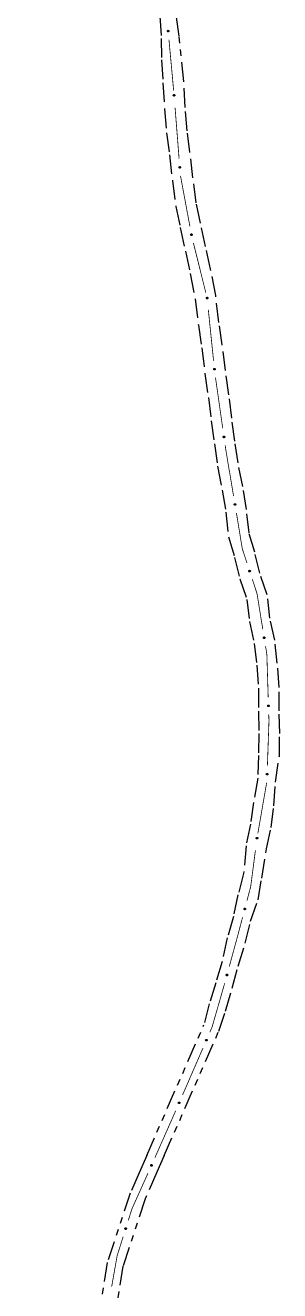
# Model space of a CAD drawing. Extents: x 208948 to 212966, y 4875285 to 4878160.
# Drawn here: x 209404.2 to 209463.7, y 4875572.2 to 4875868.2 of the extents above; entities that cross this region are included whole.
import ezdxf

# ---------------------------------------------------------------- set-up
doc = ezdxf.new("R2010")
doc.units = 0
doc.header["$LTSCALE"] = 1.5
doc.header["$MEASUREMENT"] = 0
doc.linetypes.add('TRACO_25', pattern=[8, 3, -1, 1, -1, 1, -1])
doc.layers.add('SV-EIXO-RUA-N-PAV', color=6, linetype='CONTINUOUS')
doc.layers.add('SV-RUA-NAO-PAV', color=7, linetype='CONTINUOUS')

msp = doc.modelspace()

# ---------------------------------------------------------------- linework, layer by layer
at = {"layer": 'SV-EIXO-RUA-N-PAV'}
for points in [[(209437.481242, 4875866.752274), (209437.443192, 4875866.783001), (209437.416772, 4875866.817191), (209437.402945, 4875866.852049), (209437.398758, 4875866.886038), (209437.398391, 4875866.921293), (209437.405863, 4875866.956919), (209437.422914, 4875866.994624), (209437.45347, 4875867.03301), (209437.490273, 4875867.057772), (209437.523722, 4875867.073157), (209437.558913, 4875867.079564), (209437.593167, 4875867.079346), (209437.629917, 4875867.070361), (209437.667958, 4875867.052708), (209437.705813, 4875867.021049), (209437.731484, 4875866.987352), (209437.743973, 4875866.953285), (209437.75019, 4875866.917866), (209437.750133, 4875866.881869), (209437.742597, 4875866.84694), (209437.724754, 4875866.808671), (209437.693011, 4875866.771722), (209437.659696, 4875866.745734), (209437.625813, 4875866.73277), (209437.590805, 4875866.727434), (209437.555449, 4875866.726636), (209437.519324, 4875866.732656), (209437.481242, 4875866.752274)], [(209438.866468, 4875851.722582), (209438.828417, 4875851.75331), (209438.801998, 4875851.787499), (209438.78817, 4875851.822357), (209438.783983, 4875851.856347), (209438.783616, 4875851.891602), (209438.791088, 4875851.927228), (209438.808139, 4875851.964932), (209438.838695, 4875852.003318), (209438.875498, 4875852.02808), (209438.908947, 4875852.043465), (209438.944138, 4875852.049872), (209438.978392, 4875852.049655), (209439.015142, 4875852.040669), (209439.053183, 4875852.023016), (209439.091038, 4875851.991357), (209439.116709, 4875851.957661), (209439.129198, 4875851.923593), (209439.135415, 4875851.888174), (209439.135359, 4875851.852177), (209439.127822, 4875851.817248), (209439.109979, 4875851.778979), (209439.078236, 4875851.74203), (209439.044921, 4875851.716042), (209439.011038, 4875851.703078), (209438.97603, 4875851.697743), (209438.940674, 4875851.696944), (209438.904549, 4875851.702964), (209438.866468, 4875851.722582)], [(209440.195058, 4875834.869695), (209440.157414, 4875834.900919), (209440.131445, 4875834.935452), (209440.118076, 4875834.970489), (209440.114336, 4875835.00453), (209440.114431, 4875835.039787), (209440.12237, 4875835.075312), (209440.139915, 4875835.112789), (209440.170972, 4875835.150771), (209440.208096, 4875835.175048), (209440.241744, 4875835.189992), (209440.277016, 4875835.195937), (209440.311265, 4875835.19527), (209440.347893, 4875835.185804), (209440.385699, 4875835.167653), (209440.423136, 4875835.135499), (209440.448362, 4875835.101469), (209440.460404, 4875835.067241), (209440.466155, 4875835.031743), (209440.465626, 4875834.99575), (209440.457632, 4875834.960923), (209440.439289, 4875834.922891), (209440.407064, 4875834.886362), (209440.37341, 4875834.860814), (209440.33936, 4875834.848295), (209440.304285, 4875834.843419), (209440.268921, 4875834.843085), (209440.232878, 4875834.849579), (209440.195058, 4875834.869695)], [(209442.940648, 4875819.104036), (209442.899935, 4875819.131137), (209442.870485, 4875819.162753), (209442.853512, 4875819.196193), (209442.846219, 4875819.229654), (209442.842613, 4875819.264726), (209442.846779, 4875819.300888), (209442.860293, 4875819.339999), (209442.887192, 4875819.381032), (209442.921563, 4875819.409071), (209442.953457, 4875819.427465), (209442.987909, 4875819.437079), (209443.022039, 4875819.440011), (209443.059459, 4875819.434442), (209443.098961, 4875819.420359), (209443.139566, 4875819.392313), (209443.168225, 4875819.361119), (209443.183793, 4875819.328343), (209443.193238, 4875819.293646), (209443.19649, 4875819.257796), (209443.192197, 4875819.222322), (209443.177946, 4875819.182575), (209443.149734, 4875819.142865), (209443.118947, 4875819.113925), (209443.086399, 4875819.097902), (209443.05203, 4875819.089371), (209443.016897, 4875819.085327), (209442.980371, 4875819.088002), (209442.940648, 4875819.104036)], [(209446.618048, 4875804.277186), (209446.57579, 4875804.301809), (209446.544506, 4875804.331612), (209446.525568, 4875804.363979), (209446.516291, 4875804.396945), (209446.510599, 4875804.431739), (209446.5126, 4875804.468085), (209446.523756, 4875804.507934), (209446.548159, 4875804.550498), (209446.580795, 4875804.580539), (209446.611535, 4875804.600803), (209446.645352, 4875804.612455), (209446.679246, 4875804.617419), (209446.716932, 4875804.614092), (209446.757204, 4875804.602392), (209446.79941, 4875804.576818), (209446.829879, 4875804.54739), (209446.847375, 4875804.515602), (209446.858874, 4875804.48153), (209446.86426, 4875804.445938), (209446.86209, 4875804.410271), (209446.850237, 4875804.369744), (209446.824444, 4875804.328421), (209446.795439, 4875804.297697), (209446.763905, 4875804.279759), (209446.730106, 4875804.269193), (209446.695277, 4875804.26306), (209446.658657, 4875804.26355), (209446.618048, 4875804.277186)], [(209448.30632, 4875787.646458), (209448.267948, 4875787.676783), (209448.241169, 4875787.710693), (209448.226975, 4875787.745403), (209448.22243, 4875787.779346), (209448.221692, 4875787.814595), (209448.228788, 4875787.850298), (209448.245441, 4875787.88818), (209448.275591, 4875787.926886), (209448.312131, 4875787.952035), (209448.345416, 4875787.967771), (209448.380537, 4875787.974548), (209448.414792, 4875787.974692), (209448.451634, 4875787.966095), (209448.489859, 4875787.948843), (209448.528046, 4875787.917585), (209448.55407, 4875787.884161), (209448.566918, 4875787.850227), (209448.573508, 4875787.814875), (209448.57383, 4875787.778879), (209448.566663, 4875787.743873), (209448.549224, 4875787.705418), (209448.517872, 4875787.668136), (209448.484832, 4875787.641799), (209448.451088, 4875787.628479), (209448.416138, 4875787.622775), (209448.380792, 4875787.621604), (209448.344606, 4875787.627243), (209448.30632, 4875787.646458)], [(209450.547293, 4875771.800341), (209450.507736, 4875771.829104), (209450.479621, 4875771.861913), (209450.464047, 4875771.896027), (209450.458146, 4875771.929761), (209450.455995, 4875771.964952), (209450.461655, 4875772.000911), (209450.476777, 4875772.039429), (209450.505351, 4875772.079312), (209450.540854, 4875772.105905), (209450.573482, 4875772.122962), (209450.608303, 4875772.131141), (209450.642525, 4875772.132658), (209450.679682, 4875772.125544), (209450.718567, 4875772.109838), (209450.757976, 4875772.080134), (209450.785319, 4875772.04778), (209450.799516, 4875772.014388), (209450.807517, 4875771.979329), (209450.809282, 4875771.943375), (209450.803523, 4875771.90811), (209450.787639, 4875771.868987), (209450.757806, 4875771.830479), (209450.725848, 4875771.802839), (209450.692664, 4875771.788177), (209450.657971, 4875771.781077), (209450.622701, 4875771.778491), (209450.586318, 4875771.782675), (209450.547293, 4875771.800341)], [(209453.128044, 4875756.007912), (209453.087792, 4875756.035694), (209453.058879, 4875756.067803), (209453.042472, 4875756.101523), (209453.035743, 4875756.135102), (209453.032728, 4875756.17023), (209453.037503, 4875756.206317), (209453.051674, 4875756.245195), (209453.07926, 4875756.285768), (209453.114098, 4875756.313225), (209453.146297, 4875756.33108), (209453.180907, 4875756.340112), (209453.215081, 4875756.342469), (209453.252402, 4875756.33627), (209453.291661, 4875756.321524), (209453.331788, 4875756.292798), (209453.359918, 4875756.261126), (209453.374931, 4875756.228093), (209453.383791, 4875756.193241), (209453.386439, 4875756.157341), (209453.381548, 4875756.121945), (209453.36663, 4875756.082443), (209453.337753, 4875756.043214), (209453.306484, 4875756.014797), (209453.27367, 4875755.999324), (209453.239162, 4875755.991374), (209453.203966, 4875755.987922), (209453.167491, 4875755.991211), (209453.128044, 4875756.007912)], [(209456.573248, 4875740.410956), (209456.529298, 4875740.432413), (209456.495912, 4875740.459841), (209456.474652, 4875740.490733), (209456.462982, 4875740.522929), (209456.454753, 4875740.557213), (209456.454083, 4875740.593608), (209456.462287, 4875740.634167), (209456.483502, 4875740.678406), (209456.513847, 4875740.71076), (209456.543018, 4875740.733224), (209456.57589, 4875740.747325), (209456.609328, 4875740.754761), (209456.647156, 4875740.754207), (209456.688178, 4875740.745492), (209456.732146, 4875740.723083), (209456.764692, 4875740.695968), (209456.784471, 4875740.665549), (209456.798439, 4875740.632412), (209456.80642, 4875740.59731), (209456.806872, 4875740.56158), (209456.798023, 4875740.520294), (209456.77533, 4875740.47719), (209456.748657, 4875740.444421), (209456.718524, 4875740.42422), (209456.68559, 4875740.411203), (209456.651305, 4875740.402532), (209456.614748, 4875740.400335), (209456.573248, 4875740.410956)], [(209459.947277, 4875724.83324), (209459.907211, 4875724.861289), (209459.878512, 4875724.893589), (209459.862329, 4875724.927418), (209459.855824, 4875724.961041), (209459.853042, 4875724.996188), (209459.858056, 4875725.032242), (209459.872485, 4875725.071025), (209459.90034, 4875725.111415), (209459.93536, 4875725.13864), (209459.967677, 4875725.156279), (209460.002346, 4875725.165082), (209460.036535, 4875725.167211), (209460.073814, 4875725.160765), (209460.112974, 4875725.145759), (209460.152909, 4875725.116767), (209460.180828, 4875725.084908), (209460.195622, 4875725.051776), (209460.20425, 4875725.016866), (209460.206659, 4875724.98095), (209460.201534, 4875724.945586), (209460.186354, 4875724.906185), (209460.157216, 4875724.867148), (209460.125759, 4875724.83894), (209460.092844, 4875724.823685), (209460.058283, 4875724.815964), (209460.023065, 4875724.812746), (209459.986613, 4875724.816277), (209459.947277, 4875724.83324)], [(209460.939786, 4875708.902407), (209460.903658, 4875708.935373), (209460.879348, 4875708.971094), (209460.867648, 4875709.006722), (209460.865518, 4875709.040902), (209460.867278, 4875709.076115), (209460.876884, 4875709.111226), (209460.896178, 4875709.147833), (209460.928993, 4875709.184307), (209460.967222, 4875709.206805), (209461.001538, 4875709.220144), (209461.037051, 4875709.224417), (209461.07123, 4875709.222135), (209461.107371, 4875709.21095), (209461.144278, 4875709.191035), (209461.180156, 4875709.157151), (209461.203748, 4875709.121968), (209461.21416, 4875709.087209), (209461.21823, 4875709.05148), (209461.216003, 4875709.015552), (209461.206374, 4875708.981141), (209461.186256, 4875708.944017), (209461.152343, 4875708.909049), (209461.117521, 4875708.885118), (209461.082917, 4875708.874221), (209461.047651, 4875708.871006), (209461.012312, 4875708.872341), (209460.976615, 4875708.880529), (209460.939786, 4875708.902407)], [(209460.610493, 4875692.919068), (209460.576633, 4875692.95436), (209460.554748, 4875692.991616), (209460.545439, 4875693.027942), (209460.545583, 4875693.062188), (209460.549676, 4875693.097207), (209460.561593, 4875693.131602), (209460.583275, 4875693.166848), (209460.618439, 4875693.201063), (209460.658077, 4875693.220973), (209460.693203, 4875693.232005), (209460.728921, 4875693.233911), (209460.762873, 4875693.229364), (209460.798192, 4875693.215805), (209460.833695, 4875693.193484), (209460.867244, 4875693.157292), (209460.888449, 4875693.12062), (209460.89653, 4875693.085247), (209460.898219, 4875693.049327), (209460.893612, 4875693.013625), (209460.88172, 4875692.97993), (209460.859181, 4875692.944224), (209460.823021, 4875692.911584), (209460.786687, 4875692.890018), (209460.751437, 4875692.881442), (209460.716035, 4875692.880575), (209460.680862, 4875692.884254), (209460.645788, 4875692.894793), (209460.610493, 4875692.919068)], [(209458.230327, 4875677.970614), (209458.201616, 4875678.010209), (209458.185038, 4875678.050109), (209458.180789, 4875678.087368), (209458.185619, 4875678.121272), (209458.194468, 4875678.155401), (209458.21098, 4875678.187841), (209458.237283, 4875678.219787), (209458.2768, 4875678.248866), (209458.31879, 4875678.263163), (209458.355096, 4875678.269283), (209458.390739, 4875678.266281), (209458.423749, 4875678.25713), (209458.456879, 4875678.238863), (209458.488993, 4875678.211892), (209458.517271, 4875678.171448), (209458.533256, 4875678.132219), (209458.536419, 4875678.096073), (209458.533175, 4875678.060259), (209458.523724, 4875678.025525), (209458.507331, 4875677.993774), (209458.480117, 4875677.96149), (209458.43983, 4875677.934107), (209458.400886, 4875677.917718), (209458.364793, 4875677.914048), (209458.329606, 4875677.918036), (209458.295267, 4875677.926494), (209458.261966, 4875677.941736), (209458.230327, 4875677.970614)], [(209455.360151, 4875661.423507), (209455.334972, 4875661.465437), (209455.321906, 4875661.506621), (209455.320895, 4875661.544108), (209455.328639, 4875661.577467), (209455.340406, 4875661.610703), (209455.359662, 4875661.641594), (209455.388628, 4875661.671146), (209455.430511, 4875661.696699), (209455.473581, 4875661.707311), (209455.51028, 4875661.710268), (209455.545529, 4875661.704196), (209455.577625, 4875661.692225), (209455.609051, 4875661.671161), (209455.638712, 4875661.641514), (209455.663388, 4875661.598777), (209455.67592, 4875661.558313), (209455.675946, 4875661.522028), (209455.669617, 4875661.486629), (209455.657198, 4875661.452842), (209455.638121, 4875661.422628), (209455.608217, 4875661.392817), (209455.565713, 4875661.369022), (209455.525497, 4875661.356061), (209455.489222, 4875661.355526), (209455.454512, 4875661.362541), (209455.421034, 4875661.373938), (209455.389175, 4875661.392001), (209455.360151, 4875661.423507)], [(209451.194031, 4875645.976381), (209451.169166, 4875646.018497), (209451.156408, 4875646.059778), (209451.155678, 4875646.097272), (209451.163671, 4875646.130572), (209451.175686, 4875646.163719), (209451.195172, 4875646.194465), (209451.224359, 4875646.223799), (209451.266433, 4875646.249038), (209451.30958, 4875646.259328), (209451.3463, 4875646.26201), (209451.381503, 4875646.255675), (209451.413508, 4875646.243463), (209451.444776, 4875646.222166), (209451.474215, 4875646.192298), (209451.49857, 4875646.149377), (209451.510799, 4875646.10882), (209451.510554, 4875646.072536), (209451.50396, 4875646.037185), (209451.491288, 4875646.003492), (209451.471986, 4875645.973422), (209451.44186, 4875645.943836), (209451.399179, 4875645.920359), (209451.358867, 4875645.907699), (209451.32259, 4875645.907435), (209451.287933, 4875645.91471), (209451.254541, 4875645.926357), (209451.222818, 4875645.944658), (209451.194031, 4875645.976381)], [(209446.370073, 4875630.762115), (209446.351518, 4875630.807367), (209446.344824, 4875630.850053), (209446.349488, 4875630.887262), (209446.362183, 4875630.919068), (209446.378836, 4875630.950145), (209446.402538, 4875630.977772), (209446.435637, 4875631.002608), (209446.4809, 4875631.02154), (209446.525078, 4875631.025523), (209446.561803, 4875631.022902), (209446.59573, 4875631.011574), (209446.625648, 4875630.994891), (209446.653532, 4875630.969322), (209446.678373, 4875630.935534), (209446.696309, 4875630.889559), (209446.702584, 4875630.847666), (209446.697128, 4875630.811794), (209446.685523, 4875630.777757), (209446.668142, 4875630.746235), (209446.644719, 4875630.719249), (209446.610655, 4875630.694299), (209446.565043, 4875630.677198), (209446.523331, 4875630.670462), (209446.487392, 4875630.675413), (209446.45414, 4875630.687592), (209446.422768, 4875630.703916), (209446.394004, 4875630.726585), (209446.370073, 4875630.762115)], [(209439.985966, 4875616.090947), (209439.967411, 4875616.136198), (209439.960717, 4875616.178885), (209439.965381, 4875616.216094), (209439.978077, 4875616.2479), (209439.994729, 4875616.278976), (209440.018431, 4875616.306604), (209440.05153, 4875616.33144), (209440.096793, 4875616.350372), (209440.140972, 4875616.354355), (209440.177696, 4875616.351734), (209440.211624, 4875616.340406), (209440.241542, 4875616.323723), (209440.269425, 4875616.298154), (209440.294267, 4875616.264365), (209440.312202, 4875616.218391), (209440.318478, 4875616.176498), (209440.313021, 4875616.140625), (209440.301417, 4875616.106589), (209440.284035, 4875616.075066), (209440.260613, 4875616.048081), (209440.226548, 4875616.023131), (209440.180937, 4875616.00603), (209440.139225, 4875615.999293), (209440.103285, 4875616.004245), (209440.070033, 4875616.016424), (209440.038661, 4875616.032747), (209440.009897, 4875616.055417), (209439.985966, 4875616.090947)], [(209433.517302, 4875601.457702), (209433.499046, 4875601.503076), (209433.492635, 4875601.545805), (209433.497545, 4875601.582983), (209433.51045, 4875601.614704), (209433.527308, 4875601.64567), (209433.551193, 4875601.673139), (209433.584455, 4875601.697756), (209433.629842, 4875601.716388), (209433.674046, 4875601.720079), (209433.710752, 4875601.717215), (209433.744604, 4875601.705663), (209433.774411, 4875601.688782), (209433.802125, 4875601.663029), (209433.826742, 4875601.629077), (209433.844373, 4875601.582985), (209433.850372, 4875601.541051), (209433.844678, 4875601.505216), (209433.832848, 4875601.471257), (209433.815259, 4875601.43985), (209433.791658, 4875601.41302), (209433.757429, 4875601.388296), (209433.711706, 4875601.371497), (209433.66995, 4875601.365037), (209433.634044, 4875601.370226), (209433.600874, 4875601.382625), (209433.56961, 4875601.399155), (209433.540997, 4875601.422015), (209433.517302, 4875601.457702)], [(209427.492565, 4875586.647426), (209427.469388, 4875586.690494), (209427.458276, 4875586.732248), (209427.459031, 4875586.769741), (209427.468338, 4875586.802699), (209427.481656, 4875586.835343), (209427.502345, 4875586.865293), (209427.532671, 4875586.893448), (209427.575711, 4875586.917001), (209427.619233, 4875586.925573), (209427.65603, 4875586.926799), (209427.690955, 4875586.919073), (209427.722451, 4875586.905604), (209427.75285, 4875586.883084), (209427.781083, 4875586.852073), (209427.803718, 4875586.808221), (209427.814331, 4875586.767212), (209427.812649, 4875586.730966), (209427.80466, 4875586.695904), (209427.790663, 4875586.66274), (209427.770185, 4875586.633457), (209427.73891, 4875586.605088), (209427.695332, 4875586.58332), (209427.654551, 4875586.572268), (209427.618291, 4875586.573441), (209427.58395, 4875586.582084), (209427.551045, 4875586.595044), (209427.520073, 4875586.614588), (209427.492565, 4875586.647426)]]:
    msp.add_lwpolyline(points, close=True, dxfattribs=at)
for points in [[(209437.416772, 4875866.817191), (209437.398391, 4875866.921293)], [(209437.428047, 4875866.802426), (209437.403921, 4875866.930382)], [(209437.443192, 4875866.783001), (209437.405863, 4875866.956919)], [(209437.461196, 4875866.769854), (209437.415487, 4875866.968446)], [(209437.481242, 4875866.752274), (209437.422914, 4875866.994624)], [(209437.501997, 4875866.743467), (209437.440389, 4875867.01048)], [(209437.519324, 4875866.732656), (209437.45347, 4875867.03301)], [(209437.537093, 4875866.734369), (209437.471853, 4875867.040786)], [(209437.555449, 4875866.726636), (209437.490273, 4875867.057772)], [(209437.571688, 4875866.730706), (209437.505678, 4875867.060347)], [(209437.590805, 4875866.727434), (209437.523722, 4875867.073157)], [(209437.6085, 4875866.732729), (209437.544081, 4875867.074849)], [(209437.625813, 4875866.73277), (209437.558913, 4875867.079564)], [(209437.643202, 4875866.742779), (209437.576816, 4875867.076496)], [(209437.659696, 4875866.745734), (209437.593167, 4875867.079346)], [(209437.677152, 4875866.760981), (209437.613021, 4875867.070241)], [(209437.693011, 4875866.771722), (209437.629917, 4875867.070361)], [(209437.707007, 4875866.793879), (209437.649726, 4875867.05855)], [(209437.724754, 4875866.808671), (209437.667958, 4875867.052708)], [(209437.730801, 4875866.833071), (209437.68806, 4875867.029196)], [(209437.742597, 4875866.84694), (209437.705813, 4875867.021049)], [(209437.745334, 4875866.868668), (209437.719724, 4875866.997857)], [(209437.750133, 4875866.881869), (209437.731484, 4875866.987352)], [(209438.801998, 4875851.787499), (209438.783616, 4875851.891602)], [(209438.813272, 4875851.772735), (209438.789146, 4875851.90069)], [(209438.828417, 4875851.75331), (209438.791088, 4875851.927228)], [(209438.846421, 4875851.740162), (209438.800712, 4875851.938754)], [(209438.866468, 4875851.722582), (209438.808139, 4875851.964932)], [(209438.887222, 4875851.713775), (209438.825614, 4875851.980788)], [(209438.904549, 4875851.702964), (209438.838695, 4875852.003318)], [(209438.922318, 4875851.704677), (209438.857078, 4875852.011094)], [(209438.940674, 4875851.696944), (209438.875498, 4875852.02808)], [(209438.956913, 4875851.701014), (209438.890903, 4875852.030655)], [(209438.97603, 4875851.697743), (209438.908947, 4875852.043465)], [(209438.993725, 4875851.703037), (209438.929306, 4875852.045157)], [(209439.011038, 4875851.703078), (209438.944138, 4875852.049872)], [(209439.028427, 4875851.713087), (209438.962041, 4875852.046804)], [(209439.044921, 4875851.716042), (209438.978392, 4875852.049655)], [(209439.062377, 4875851.731289), (209438.998246, 4875852.040549)], [(209439.078236, 4875851.74203), (209439.015142, 4875852.040669)], [(209439.092232, 4875851.764187), (209439.034951, 4875852.028858)], [(209439.109979, 4875851.778979), (209439.053183, 4875852.023016)], [(209439.116026, 4875851.803379), (209439.073285, 4875851.999504)], [(209439.127822, 4875851.817248), (209439.091038, 4875851.991357)], [(209439.130559, 4875851.838976), (209439.104949, 4875851.968165)], [(209439.135359, 4875851.852177), (209439.116709, 4875851.957661)], [(209440.131445, 4875834.935452), (209440.114431, 4875835.039787)], [(209440.142525, 4875834.920541), (209440.120081, 4875835.048802)], [(209440.157414, 4875834.900919), (209440.12237, 4875835.075312)], [(209440.175244, 4875834.887536), (209440.132144, 4875835.086711)], [(209440.195058, 4875834.869695), (209440.139915, 4875835.112789)], [(209440.215695, 4875834.860616), (209440.157596, 4875835.128414)], [(209440.232878, 4875834.849579), (209440.170972, 4875835.150771)], [(209440.250668, 4875834.851058), (209440.189455, 4875835.158305)], [(209440.268921, 4875834.843085), (209440.208096, 4875835.175048)], [(209440.285213, 4875834.846942), (209440.223534, 4875835.177421)], [(209440.304285, 4875834.843419), (209440.241744, 4875835.189992)], [(209440.322048, 4875834.848481), (209440.262124, 4875835.191417)], [(209440.33936, 4875834.848295), (209440.277016, 4875835.195937)], [(209440.356878, 4875834.858075), (209440.294878, 4875835.192634)], [(209440.37341, 4875834.860814), (209440.311265, 4875835.19527)], [(209440.391065, 4875834.87583), (209440.330997, 4875835.185905)], [(209440.407064, 4875834.886362), (209440.347893, 4875835.185804)], [(209440.421349, 4875834.908334), (209440.367546, 4875835.173734)], [(209440.439289, 4875834.922891), (209440.385699, 4875835.167653)], [(209440.445655, 4875834.947209), (209440.405491, 4875835.143879)], [(209440.457632, 4875834.960923), (209440.423136, 4875835.135499)], [(209440.460654, 4875834.982613), (209440.436742, 4875835.112127)], [(209440.465626, 4875834.99575), (209440.448362, 4875835.101469)], [(209442.870485, 4875819.162753), (209442.842613, 4875819.264726)], [(209442.899935, 4875819.131137), (209442.846779, 4875819.300888)], [(209442.883069, 4875819.149087), (209442.847285, 4875819.274284)], [(209442.919071, 4875819.119699), (209442.855303, 4875819.31325)], [(209442.940648, 4875819.104036), (209442.860293, 4875819.339999)], [(209442.962124, 4875819.097174), (209442.876237, 4875819.357395)], [(209442.980371, 4875819.088002), (209442.887192, 4875819.381032)], [(209442.997908, 4875819.09134), (209442.904783, 4875819.390464)], [(209443.016897, 4875819.085327), (209442.921563, 4875819.409071)], [(209443.032693, 4875819.090872), (209442.936667, 4875819.413052)], [(209443.05203, 4875819.089371), (209442.953457, 4875819.427465)], [(209443.069163, 4875819.09627), (209442.973574, 4875819.431021)], [(209443.086399, 4875819.097902), (209442.987909, 4875819.437079)], [(209443.102795, 4875819.109466), (209443.006019, 4875819.43567)], [(209443.118947, 4875819.113925), (209443.022039, 4875819.440011)], [(209443.134928, 4875819.130712), (209443.042645, 4875819.432769)], [(209443.149734, 4875819.142865), (209443.059459, 4875819.434442)], [(209443.161634, 4875819.166215), (209443.08027, 4875819.424501)], [(209443.177946, 4875819.182575), (209443.098961, 4875819.420359)], [(209443.181725, 4875819.207427), (209443.121139, 4875819.398794)], [(209443.192197, 4875819.222322), (209443.139566, 4875819.392313)], [(209443.192925, 4875819.244209), (209443.15555, 4875819.370498)], [(209443.19649, 4875819.257796), (209443.168225, 4875819.361119)], [(209446.544506, 4875804.331612), (209446.510599, 4875804.431739)], [(209446.57579, 4875804.301809), (209446.5126, 4875804.468085)], [(209446.557883, 4875804.318721), (209446.514693, 4875804.441559)], [(209446.595575, 4875804.291533), (209446.520371, 4875804.480934)], [(209446.618048, 4875804.277186), (209446.523756, 4875804.507934)], [(209446.639895, 4875804.271618), (209446.538633, 4875804.526249)], [(209446.658657, 4875804.26355), (209446.548159, 4875804.550498)], [(209446.675963, 4875804.267929), (209446.565155, 4875804.560963)], [(209446.695277, 4875804.26306), (209446.580795, 4875804.580539)], [(209446.710714, 4875804.269538), (209446.595635, 4875804.585413)], [(209446.730106, 4875804.269193), (209446.611535, 4875804.600803)], [(209446.746798, 4875804.277102), (209446.631403, 4875804.605553)], [(209446.763905, 4875804.279759), (209446.645352, 4875804.612455)], [(209446.779581, 4875804.292281), (209446.663514, 4875804.612129)], [(209446.795439, 4875804.297697), (209446.679246, 4875804.617419)], [(209446.81039, 4875804.315407), (209446.700248, 4875804.611419)], [(209446.824444, 4875804.328421), (209446.716932, 4875804.614092)], [(209446.834929, 4875804.35244), (209446.738299, 4875804.605411)], [(209446.850237, 4875804.369744), (209446.757204, 4875804.602392)], [(209446.852526, 4875804.394778), (209446.780629, 4875804.582188)], [(209446.86209, 4875804.410271), (209446.79941, 4875804.576818)], [(209446.861511, 4875804.432163), (209446.816667, 4875804.555996)], [(209446.86426, 4875804.445938), (209446.829879, 4875804.54739)], [(209448.380792, 4875787.621604), (209448.312131, 4875787.952035)], [(209448.396988, 4875787.625845), (209448.327508, 4875787.954772)], [(209448.416138, 4875787.622775), (209448.345416, 4875787.967771)], [(209448.433776, 4875787.628255), (209448.365756, 4875787.969678)], [(209448.451088, 4875787.628479), (209448.380537, 4875787.974548)], [(209448.46837, 4875787.63867), (209448.398472, 4875787.971669)], [(209448.484832, 4875787.641799), (209448.414792, 4875787.974692)], [(209448.502127, 4875787.657229), (209448.43474, 4875787.965796)], [(209448.517872, 4875787.668136), (209448.451634, 4875787.966095)], [(209448.531634, 4875787.69044), (209448.471567, 4875787.954493)], [(209448.549224, 4875787.705418), (209448.489859, 4875787.948843)], [(209448.241169, 4875787.710693), (209448.221692, 4875787.814595)], [(209448.252599, 4875787.696047), (209448.227126, 4875787.823742)], [(209448.267948, 4875787.676783), (209448.228788, 4875787.850298)], [(209448.286089, 4875787.663826), (209448.23829, 4875787.861925)], [(209448.30632, 4875787.646458), (209448.245441, 4875787.88818)], [(209448.327166, 4875787.637871), (209448.262748, 4875787.90422)], [(209448.344606, 4875787.627243), (209448.275591, 4875787.926886)], [(209448.362356, 4875787.629143), (209448.293891, 4875787.934855)], [(209448.555013, 4875787.72988), (209448.510208, 4875787.925544)], [(209448.566663, 4875787.743873), (209448.528046, 4875787.917585)], [(209448.569171, 4875787.765628), (209448.542201, 4875787.89454)], [(209448.57383, 4875787.778879), (209448.55407, 4875787.884161)], [(209450.479621, 4875771.861913), (209450.455995, 4875771.964952)], [(209450.491628, 4875771.847738), (209450.461059, 4875771.974309)], [(209450.507736, 4875771.829104), (209450.461655, 4875772.000911)], [(209450.526382, 4875771.816884), (209450.470683, 4875772.012909)], [(209450.547293, 4875771.800341), (209450.476777, 4875772.039429)], [(209450.568466, 4875771.792596), (209450.493427, 4875772.056149)], [(209450.586318, 4875771.782675), (209450.505351, 4875772.079312)], [(209450.603977, 4875771.785285), (209450.523318, 4875772.088009)], [(209450.622701, 4875771.778491), (209450.540854, 4875772.105905)], [(209450.638714, 4875771.783377), (209450.55611, 4875772.109256)], [(209450.657971, 4875771.781077), (209450.573482, 4875772.122962)], [(209450.675376, 4875771.78726), (209450.593729, 4875772.125682)], [(209450.692664, 4875771.788177), (209450.608303, 4875772.131141)], [(209450.709525, 4875771.799052), (209450.626339, 4875772.128983)], [(209450.725848, 4875771.802839), (209450.642525, 4875772.132658)], [(209450.74251, 4875771.818949), (209450.662814, 4875772.124568)], [(209450.757806, 4875771.830479), (209450.679682, 4875772.125544)], [(209450.770663, 4875771.853316), (209450.700064, 4875772.11475)], [(209450.787639, 4875771.868987), (209450.718567, 4875772.109838)], [(209450.792444, 4875771.893661), (209450.739833, 4875772.087373)], [(209450.803523, 4875771.90811), (209450.757976, 4875772.080134)], [(209450.805157, 4875771.929948), (209450.773043, 4875772.057676)], [(209450.809282, 4875771.943375), (209450.785319, 4875772.04778)], [(209453.058879, 4875756.067803), (209453.032728, 4875756.17023)], [(209453.087792, 4875756.035694), (209453.037503, 4875756.206317)], [(209453.071231, 4875756.053927), (209453.037561, 4875756.179708)], [(209453.106733, 4875756.023936), (209453.046234, 4875756.218533)], [(209453.128044, 4875756.007912), (209453.051674, 4875756.245195)], [(209453.149401, 4875756.00069), (209453.067908, 4875756.262319)], [(209453.167491, 4875755.991211), (209453.07926, 4875756.285768)], [(209453.185081, 4875755.994254), (209453.097007, 4875756.294904)], [(209453.203966, 4875755.987922), (209453.114098, 4875756.313225)], [(209453.219854, 4875755.9932), (209453.129267, 4875756.316951)], [(209453.239162, 4875755.991374), (209453.146297, 4875756.33108)], [(209453.25641, 4875755.997982), (209453.166471, 4875756.334296)], [(209453.27367, 4875755.999324), (209453.180907, 4875756.340112)], [(209453.290258, 4875756.010611), (209453.19899, 4875756.338398)], [(209453.306484, 4875756.014797), (209453.215081, 4875756.342469)], [(209453.322745, 4875756.031312), (209453.235562, 4875756.33488)], [(209453.337753, 4875756.043214), (209453.252402, 4875756.33627)], [(209453.350045, 4875756.06636), (209453.273042, 4875756.32598)], [(209453.36663, 4875756.082443), (209453.291661, 4875756.321524)], [(209453.370827, 4875756.107228), (209453.313473, 4875756.299589)], [(209453.381548, 4875756.121945), (209453.331788, 4875756.292798)], [(209453.382645, 4875756.143817), (209453.347402, 4875756.270717)], [(209453.386439, 4875756.157341), (209453.359918, 4875756.261126)], [(209456.529298, 4875740.432413), (209456.454083, 4875740.593608)], [(209456.549783, 4875740.423616), (209456.460891, 4875740.606992)], [(209456.573248, 4875740.410956), (209456.462287, 4875740.634167)], [(209456.595444, 4875740.407005), (209456.475781, 4875740.653524)], [(209456.614748, 4875740.400335), (209456.483502, 4875740.678406)], [(209456.631686, 4875740.405972), (209456.499685, 4875740.69009)], [(209456.651305, 4875740.402532), (209456.513847, 4875740.71076)], [(209456.666226, 4875740.410125), (209456.528289, 4875740.716709)], [(209456.68559, 4875740.411203), (209456.543018, 4875740.733224)], [(209456.701657, 4875740.420314), (209456.562485, 4875740.739418)], [(209456.718524, 4875740.42422), (209456.57589, 4875740.747325)], [(209456.733239, 4875740.437858), (209456.594026, 4875740.748332)], [(209456.748657, 4875740.444421), (209456.609328, 4875740.754761)], [(209456.762269, 4875740.46318), (209456.630714, 4875740.750317)], [(209456.77533, 4875740.47719), (209456.647156, 4875740.754207)], [(209456.784026, 4875740.501914), (209456.669103, 4875740.747116)], [(209456.798023, 4875740.520294), (209456.688178, 4875740.745492)], [(209456.79847, 4875740.545428), (209456.713022, 4875740.727061)], [(209456.806872, 4875740.56158), (209456.732146, 4875740.723083)], [(209456.804689, 4875740.583371), (209456.750884, 4875740.703582)], [(209456.80642, 4875740.59731), (209456.764692, 4875740.695968)], [(209456.495912, 4875740.459841), (209456.454753, 4875740.557213)], [(209456.510199, 4875740.447967), (209456.458116, 4875740.567306)], [(209459.878512, 4875724.893589), (209459.853042, 4875724.996188)], [(209459.890772, 4875724.879631), (209459.857938, 4875725.005634)], [(209459.907211, 4875724.861289), (209459.858056, 4875725.032242)], [(209459.926074, 4875724.849406), (209459.866868, 4875725.044401)], [(209459.947277, 4875724.83324), (209459.872485, 4875725.071025)], [(209459.968586, 4875724.825876), (209459.888833, 4875725.088042)], [(209459.986613, 4875724.816277), (209459.90034, 4875725.111415)], [(209460.004223, 4875724.819203), (209459.918147, 4875725.120432)], [(209460.023065, 4875724.812746), (209459.93536, 4875725.13864)], [(209460.038988, 4875724.817919), (209459.950553, 4875725.142264)], [(209460.058283, 4875724.815964), (209459.967677, 4875725.156279)], [(209460.075574, 4875724.822458), (209459.987872, 4875725.159362)], [(209460.092844, 4875724.823685), (209460.002346, 4875725.165082)], [(209460.109506, 4875724.834861), (209460.020418, 4875725.163247)], [(209460.125759, 4875724.83894), (209460.036535, 4875725.167211)], [(209460.14213, 4875724.855346), (209460.056966, 4875725.159487)], [(209460.157216, 4875724.867148), (209460.073814, 4875725.160765)], [(209460.169662, 4875724.890213), (209460.094386, 4875725.150338)], [(209460.186354, 4875724.906185), (209460.112974, 4875725.145759)], [(209460.190715, 4875724.930942), (209460.13464, 4875725.123679)], [(209460.201534, 4875724.945586), (209460.152909, 4875725.116767)], [(209460.202776, 4875724.967451), (209460.168377, 4875725.094582)], [(209460.206659, 4875724.98095), (209460.180828, 4875725.084908)], [(209460.879348, 4875708.971094), (209460.867278, 4875709.076115)], [(209460.889712, 4875708.955676), (209460.873346, 4875709.084853)], [(209460.903658, 4875708.935373), (209460.876884, 4875709.111226)], [(209460.920837, 4875708.921163), (209460.887186, 4875709.122151)], [(209460.939786, 4875708.902407), (209460.896178, 4875709.147833)], [(209460.959972, 4875708.892365), (209460.914577, 4875709.162607)], [(209460.976615, 4875708.880529), (209460.928993, 4875709.184307)], [(209460.994455, 4875708.881167), (209460.947812, 4875709.19096)], [(209461.012312, 4875708.872341), (209460.967222, 4875709.206805)], [(209461.028767, 4875708.875425), (209460.982755, 4875709.208446)], [(209461.047651, 4875708.871006), (209461.001538, 4875709.220144)], [(209461.065634, 4875708.875224), (209461.021962, 4875709.220606)], [(209461.082917, 4875708.874221), (209461.037051, 4875709.224417)], [(209461.100878, 4875708.883163), (209461.054737, 4875709.220276)], [(209461.117521, 4875708.885118), (209461.07123, 4875709.222135)], [(209461.135864, 4875708.899285), (209461.090499, 4875709.211849)], [(209461.152343, 4875708.909049), (209461.107371, 4875709.21095)], [(209461.167649, 4875708.930323), (209461.126432, 4875709.197966)], [(209461.186256, 4875708.944017), (209461.144278, 4875709.191035)], [(209461.193763, 4875708.968008), (209461.162926, 4875709.166354)], [(209461.206374, 4875708.981141), (209461.180156, 4875709.157151)], [(209461.210416, 4875709.002664), (209461.192643, 4875709.133162)], [(209461.216003, 4875709.015552), (209461.203748, 4875709.121968)], [(209460.680862, 4875692.884254), (209460.658077, 4875693.220973)], [(209460.697486, 4875692.886238), (209460.673685, 4875693.221579)], [(209460.716035, 4875692.880575), (209460.693203, 4875693.232005)], [(209460.734258, 4875692.88359), (209460.713612, 4875693.231109)], [(209460.751437, 4875692.881442), (209460.728921, 4875693.233911)], [(209460.769952, 4875692.889171), (209460.746293, 4875693.228604)], [(209460.786687, 4875692.890018), (209460.762873, 4875693.229364)], [(209460.554748, 4875692.991616), (209460.549676, 4875693.097207)], [(209460.564066, 4875692.975544), (209460.556312, 4875693.105523)], [(209460.576633, 4875692.95436), (209460.561593, 4875693.131602)], [(209460.59283, 4875692.939041), (209460.572597, 4875693.141819)], [(209460.610493, 4875692.919068), (209460.583275, 4875693.166848)], [(209460.629967, 4875692.907708), (209460.602614, 4875693.180367)], [(209460.645788, 4875692.894793), (209460.618439, 4875693.201063)], [(209460.663631, 4875692.894246), (209460.637658, 4875693.206452)], [(209460.805931, 4875692.902935), (209460.781416, 4875693.217821)], [(209460.823021, 4875692.911584), (209460.798192, 4875693.215805)], [(209460.839706, 4875692.931795), (209460.816349, 4875693.201584)], [(209460.859181, 4875692.944224), (209460.833695, 4875693.193484)], [(209460.868264, 4875692.967663), (209460.850663, 4875693.167618)], [(209460.88172, 4875692.97993), (209460.867244, 4875693.157292)], [(209460.887182, 4875693.001137), (209460.878112, 4875693.132527)], [(209460.893612, 4875693.013625), (209460.888449, 4875693.12062)], [(209458.185038, 4875678.050109), (209458.194468, 4875678.155401)], [(209458.192067, 4875678.032913), (209458.202179, 4875678.16273)], [(209458.201616, 4875678.010209), (209458.21098, 4875678.187841)], [(209458.215564, 4875677.992817), (209458.22328, 4875678.196456)], [(209458.230327, 4875677.970614), (209458.237283, 4875678.219787)], [(209458.248062, 4875677.956695), (209458.258291, 4875678.230532)], [(209458.261966, 4875677.941736), (209458.2768, 4875678.248866)], [(209458.279567, 4875677.938751), (209458.296576, 4875678.251574)], [(209458.295267, 4875677.926494), (209458.31879, 4875678.263163)], [(209458.312006, 4875677.926184), (209458.334334, 4875678.261627)], [(209458.329606, 4875677.918036), (209458.355096, 4875678.269283)], [(209458.34807, 4875677.918527), (209458.37519, 4875678.265602)], [(209458.364793, 4875677.914048), (209458.390739, 4875678.266281)], [(209458.384192, 4875677.91917), (209458.407221, 4875678.258646)], [(209458.400886, 4875677.917718), (209458.423749, 4875678.25713)], [(209458.421716, 4875677.927879), (209458.440537, 4875678.243157)], [(209458.43983, 4875677.934107), (209458.456879, 4875678.238863)], [(209458.459124, 4875677.951844), (209458.472918, 4875678.22229)], [(209458.480117, 4875677.96149), (209458.488993, 4875678.211892)], [(209458.492324, 4875677.983465), (209458.50226, 4875678.183947)], [(209458.507331, 4875677.993774), (209458.517271, 4875678.171448)], [(209458.515645, 4875678.014034), (209458.524646, 4875678.145429)], [(209458.523724, 4875678.025525), (209458.533256, 4875678.132219)], [(209455.321906, 4875661.506621), (209455.340406, 4875661.610703)], [(209455.327422, 4875661.488882), (209455.348722, 4875661.617338)], [(209455.334972, 4875661.465437), (209455.359662, 4875661.641594)], [(209455.347364, 4875661.446904), (209455.37266, 4875661.649113)], [(209455.360151, 4875661.423507), (209455.388628, 4875661.671146)], [(209455.376617, 4875661.408107), (209455.410486, 4875661.680034)], [(209455.389175, 4875661.392001), (209455.430511, 4875661.696699)], [(209455.406452, 4875661.387506), (209455.450447, 4875661.697686)], [(209455.421034, 4875661.373938), (209455.473581, 4875661.707311)], [(209455.437683, 4875661.372181), (209455.488934, 4875661.704437)], [(209455.454512, 4875661.362541), (209455.51028, 4875661.710268)], [(209455.472949, 4875661.361434), (209455.529981, 4875661.704864)], [(209455.489222, 4875661.355526), (209455.545529, 4875661.704196)], [(209455.508991, 4875661.358951), (209455.56129, 4875661.695164)], [(209455.525497, 4875661.356061), (209455.577625, 4875661.692225)], [(209455.547129, 4875661.364383), (209455.593142, 4875661.676852)], [(209455.565713, 4875661.369022), (209455.609051, 4875661.671161)], [(209455.586469, 4875661.385023), (209455.623597, 4875661.653264)], [(209455.608217, 4875661.392817), (209455.638712, 4875661.641514)], [(209455.622278, 4875661.413655), (209455.649513, 4875661.612527)], [(209455.638121, 4875661.422628), (209455.663388, 4875661.598777)], [(209455.648156, 4875661.442093), (209455.668485, 4875661.572217)], [(209455.657198, 4875661.452842), (209455.67592, 4875661.558313)], [(209451.156408, 4875646.059778), (209451.175686, 4875646.163719)], [(209451.161792, 4875646.041998), (209451.184052, 4875646.170292)], [(209451.169166, 4875646.018497), (209451.195172, 4875646.194465)], [(209451.181419, 4875645.999872), (209451.208226, 4875646.201886)], [(209451.194031, 4875645.976381), (209451.224359, 4875646.223799)], [(209451.210381, 4875645.960858), (209451.246284, 4875646.232523)], [(209451.222818, 4875645.944658), (209451.266433, 4875646.249038)], [(209451.24006, 4875645.940034), (209451.286375, 4875646.249876)], [(209451.254541, 4875645.926357), (209451.30958, 4875646.259328)], [(209451.271176, 4875645.924476), (209451.324911, 4875646.256339)], [(209451.287933, 4875645.91471), (209451.3463, 4875646.26201)], [(209451.306361, 4875645.913466), (209451.36596, 4875646.256459)], [(209451.32259, 4875645.907435), (209451.381503, 4875646.255675)], [(209451.342384, 4875645.910713), (209451.397196, 4875646.246525)], [(209451.358867, 4875645.907699), (209451.413508, 4875646.243463)], [(209451.380561, 4875645.915859), (209451.42891, 4875646.227976)], [(209451.399179, 4875645.920359), (209451.444776, 4875646.222166)], [(209451.420054, 4875645.936204), (209451.459188, 4875646.20416)], [(209451.44186, 4875645.943836), (209451.474215, 4875646.192298)], [(209451.456076, 4875645.964568), (209451.484799, 4875646.163231)], [(209451.471986, 4875645.973422), (209451.49857, 4875646.149377)], [(209451.482166, 4875645.992811), (209451.503468, 4875646.12278)], [(209451.491288, 4875646.003492), (209451.510799, 4875646.10882)], [(209446.344824, 4875630.850053), (209446.378836, 4875630.950145)], [(209446.347597, 4875630.831684), (209446.388059, 4875630.955447)], [(209446.351518, 4875630.807367), (209446.402538, 4875630.977772)], [(209446.360968, 4875630.787175), (209446.416523, 4875630.983241)], [(209446.370073, 4875630.762115), (209446.435637, 4875631.002608)], [(209446.384023, 4875630.744404), (209446.458587, 4875631.008092)], [(209446.394004, 4875630.726585), (209446.4809, 4875631.02154)], [(209446.410403, 4875630.719531), (209446.500756, 4875631.019504)], [(209446.422768, 4875630.703916), (209446.525078, 4875631.025523)], [(209446.438961, 4875630.699664), (209446.539821, 4875631.020363)], [(209446.45414, 4875630.687592), (209446.561803, 4875631.022902)], [(209446.472198, 4875630.683713), (209446.580461, 4875631.014583)], [(209446.487392, 4875630.675413), (209446.59573, 4875631.011574)], [(209446.507452, 4875630.675813), (209446.609945, 4875631.000265)], [(209446.523331, 4875630.670462), (209446.625648, 4875630.994891)], [(209446.545972, 4875630.67542), (209446.638665, 4875630.977351)], [(209446.565043, 4875630.677198), (209446.653532, 4875630.969322)], [(209446.587978, 4875630.68988), (209446.665207, 4875630.949432)], [(209446.610655, 4875630.694299), (209446.678373, 4875630.935534)], [(209446.627703, 4875630.712773), (209446.684671, 4875630.905248)], [(209446.644719, 4875630.719249), (209446.696309, 4875630.889559)], [(209446.65758, 4875630.736975), (209446.697335, 4875630.862534)], [(209446.668142, 4875630.746235), (209446.702584, 4875630.847666)], [(209439.960717, 4875616.178885), (209439.994729, 4875616.278976)], [(209439.96349, 4875616.160515), (209440.003953, 4875616.284279)], [(209439.967411, 4875616.136198), (209440.018431, 4875616.306604)], [(209439.976861, 4875616.116006), (209440.032416, 4875616.312072)], [(209439.985966, 4875616.090947), (209440.05153, 4875616.33144)], [(209439.999916, 4875616.073235), (209440.07448, 4875616.336923)], [(209440.009897, 4875616.055417), (209440.096793, 4875616.350372)], [(209440.026296, 4875616.048363), (209440.116649, 4875616.348336)], [(209440.038661, 4875616.032747), (209440.140972, 4875616.354355)], [(209440.054854, 4875616.028496), (209440.155714, 4875616.349195)], [(209440.070033, 4875616.016424), (209440.177696, 4875616.351734)], [(209440.088092, 4875616.012544), (209440.196354, 4875616.343415)], [(209440.103285, 4875616.004245), (209440.211624, 4875616.340406)], [(209440.123345, 4875616.004645), (209440.225838, 4875616.329097)], [(209440.139225, 4875615.999293), (209440.241542, 4875616.323723)], [(209440.161865, 4875616.004252), (209440.254558, 4875616.306183)], [(209440.180937, 4875616.00603), (209440.269425, 4875616.298154)], [(209440.203872, 4875616.018711), (209440.2811, 4875616.278264)], [(209440.226548, 4875616.023131), (209440.294267, 4875616.264365)], [(209440.243596, 4875616.041605), (209440.300565, 4875616.234079)], [(209440.260613, 4875616.048081), (209440.312202, 4875616.218391)], [(209440.273473, 4875616.065807), (209440.313228, 4875616.191366)], [(209440.284035, 4875616.075066), (209440.318478, 4875616.176498)], [(209433.492635, 4875601.545805), (209433.527308, 4875601.64567)], [(209433.495286, 4875601.527418), (209433.536567, 4875601.650911)], [(209433.499046, 4875601.503076), (209433.551193, 4875601.673139)], [(209433.508362, 4875601.482821), (209433.565213, 4875601.678515)], [(209433.517302, 4875601.457702), (209433.584455, 4875601.697756)], [(209433.531134, 4875601.439899), (209433.607441, 4875601.703088)], [(209433.540997, 4875601.422015), (209433.629842, 4875601.716388)], [(209433.557349, 4875601.414853), (209433.649685, 4875601.714221)], [(209433.56961, 4875601.399155), (209433.674046, 4875601.720079)], [(209433.585774, 4875601.394797), (209433.688754, 4875601.714821)], [(209433.600874, 4875601.382625), (209433.710752, 4875601.717215)], [(209433.618906, 4875601.378626), (209433.729355, 4875601.708773)], [(209433.634044, 4875601.370226), (209433.744604, 4875601.705663)], [(209433.654106, 4875601.370493), (209433.758744, 4875601.69426)], [(209433.66995, 4875601.365037), (209433.774411, 4875601.688782)], [(209433.692623, 4875601.369845), (209433.787312, 4875601.671156)], [(209433.711706, 4875601.371497), (209433.802125, 4875601.663029)], [(209433.734724, 4875601.384027), (209433.813668, 4875601.643062)], [(209433.757429, 4875601.388296), (209433.826742, 4875601.629077)], [(209433.774599, 4875601.406656), (209433.83284, 4875601.59875)], [(209433.791658, 4875601.41302), (209433.844373, 4875601.582985)], [(209433.804635, 4875601.43066), (209433.845221, 4875601.555954)], [(209433.815259, 4875601.43985), (209433.850372, 4875601.541051)], [(209427.458276, 4875586.732248), (209427.481656, 4875586.835343)], [(209427.462951, 4875586.714269), (209427.490276, 4875586.84158)], [(209427.469388, 4875586.690494), (209427.502345, 4875586.865293)], [(209427.480893, 4875586.671398), (209427.515683, 4875586.872192)], [(209427.492565, 4875586.647426), (209427.532671, 4875586.893448)], [(209427.508287, 4875586.631267), (209427.554924, 4875586.901297)], [(209427.520073, 4875586.614588), (209427.575711, 4875586.917001)], [(209427.537118, 4875586.609284), (209427.595672, 4875586.917048)], [(209427.551045, 4875586.595044), (209427.619233, 4875586.925573)], [(209427.567593, 4875586.592505), (209427.634433, 4875586.921979)], [(209427.58395, 4875586.582084), (209427.65603, 4875586.926799)], [(209427.602315, 4875586.58011), (209427.675455, 4875586.920472)], [(209427.618291, 4875586.573441), (209427.690955, 4875586.919073)], [(209427.6382, 4875586.575932), (209427.706272, 4875586.90931)], [(209427.654551, 4875586.572268), (209427.722451, 4875586.905604)], [(209427.676551, 4875586.579562), (209427.737227, 4875586.889518)], [(209427.695332, 4875586.58332), (209427.75285, 4875586.883084)], [(209427.716819, 4875586.598326), (209427.766538, 4875586.864521)], [(209427.73891, 4875586.605088), (209427.781083, 4875586.852073)], [(209427.753937, 4875586.62524), (209427.790507, 4875586.82261)], [(209427.770185, 4875586.633457), (209427.803718, 4875586.808221)], [(209427.781125, 4875586.652428), (209427.807559, 4875586.781451)], [(209427.790663, 4875586.66274), (209427.814331, 4875586.767212)]]:
    msp.add_lwpolyline(points, dxfattribs=at)
at = {"layer": 'SV-EIXO-RUA-N-PAV', "const_width": 0.18}
for points in [[(209438.862549, 4875852.964537), (209437.761226, 4875864.913892)], [(209440.136084, 4875837.015389), (209439.191654, 4875848.978167)], [(209442.656776, 4875821.231688), (209440.461881, 4875833.029248)], [(209446.383894, 4875805.675427), (209443.48895, 4875817.320997)], [(209448.1966, 4875789.790157), (209446.969423, 4875801.727244)], [(209450.351763, 4875773.937922), (209448.647249, 4875785.816248)], [(209451.129313, 4875768.519371), (209450.919934, 4875769.97848)], [(209451.21679, 4875768.000752), (209451.129313, 4875768.519371)], [(209452.880043, 4875758.140042), (209451.21679, 4875768.000752)], [(209454.910766, 4875745.83065), (209453.54202, 4875754.195207)], [(209455.074194, 4875745.332582), (209454.910766, 4875745.83065)], [(209456.009506, 4875742.48211), (209455.074194, 4875745.332582)], [(209458.363398, 4875735.308344), (209457.256587, 4875738.68148)], [(209458.435281, 4875734.864205), (209458.363398, 4875735.308344)], [(209459.713446, 4875726.966971), (209458.435281, 4875734.864205)], [(209460.665152, 4875721.086791), (209460.352529, 4875723.018355)], [(209460.666519, 4875721.043512), (209460.665152, 4875721.086791)], [(209460.982151, 4875711.048494), (209460.666519, 4875721.043512)], [(209460.795241, 4875695.057608), (209461.143866, 4875705.051529)], [(209461.158385, 4875705.467744), (209461.108404, 4875707.050487)], [(209461.143866, 4875705.051529), (209461.158385, 4875705.467744)], [(209458.563049, 4875679.241306), (209460.619143, 4875691.063847)], [(209456.883698, 4875666.748948), (209457.996751, 4875675.282349)], [(209456.782796, 4875666.367762), (209456.883698, 4875666.748948)], [(209456.015118, 4875663.467646), (209456.782796, 4875666.367762)], [(209453.9243, 4875655.568998), (209454.991548, 4875659.600825)], [(209451.864272, 4875648.015562), (209453.706094, 4875654.768909)], [(209453.706094, 4875654.768909), (209453.9243, 4875655.568998)], [(209447.841092, 4875633.866743), (209450.803932, 4875644.158713)], [(209447.326354, 4875632.683836), (209447.725361, 4875633.600784)], [(209447.725361, 4875633.600784), (209447.841092, 4875633.866743)], [(209440.942247, 4875618.012667), (209445.730327, 4875629.016044)], [(209434.486276, 4875603.373054), (209438.941984, 4875613.430224)], [(209438.941984, 4875613.430224), (209439.291719, 4875614.219626)], [(209439.291719, 4875614.219626), (209439.346221, 4875614.344875)], [(209429.098236, 4875591.366494), (209432.857234, 4875599.719823)], [(209428.243065, 4875588.658454), (209428.845328, 4875590.565619)], [(209428.845328, 4875590.565619), (209429.098236, 4875591.366494)], [(209425.645604, 4875580.433161), (209427.038539, 4875584.844123)], [(209424.358811, 4875573.171973), (209425.580285, 4875580.064577)], [(209425.580285, 4875580.064577), (209425.645604, 4875580.433161)]]:
    msp.add_lwpolyline(points, dxfattribs=at)
at = {"layer": 'SV-RUA-NAO-PAV', "linetype": 'TRACO_25'}
for points in [[(209449.397362, 4875632.926838, 11.722948), (209450.977559, 4875637.584374, 11.722948), (209452.585336, 4875642.981909, 11.722948), (209453.96343, 4875648.149761, 11.722948), (209455.571206, 4875653.547296, 11.722948), (209456.834459, 4875658.657728, 11.722948), (209458.626923, 4875663.680883, 11.722948), (209459.475805, 4875668.76375, 11.722948), (209460.598467, 4875675.582647, 11.722948), (209461.638105, 4875680.578375, 11.722948), (209462.30727, 4875685.677587, 11.722948), (209462.691358, 4875691.157777, 11.682727), (209463.586217, 4875697.329008, 11.602284), (209463.669938, 4875702.60728, 11.984385), (209463.55065, 4875707.845352, 12.185489), (209463.552303, 4875713.35805, 12.185489), (209463.113318, 4875719.024907, 12.165379), (209462.517463, 4875724.424385, 12.185489), (209461.376441, 4875729.576753, 12.165379), (209460.746975, 4875735.026126, 12.165379), (209459.01014, 4875740.11476, 12.165379), (209457.816407, 4875744.994259, 12.185489), (209456.489616, 4875749.503138, 12.185489), (209455.903143, 4875754.986791, 12.185489), (209455.010123, 4875760.397111, 12.145268), (209453.922465, 4875765.923773, 12.185489), (209453.202958, 4875770.99125, 12.125157), (209452.451439, 4875776.363107, 12.125157), (209451.791797, 4875781.794416, 11.984385), (209450.973182, 4875787.457475, 11.984385), (209450.234238, 4875793.484556, 11.924053), (209449.456873, 4875798.758262, 11.903942), (209448.705094, 4875805.032982, 11.903942), (209447.501432, 4875811.165362, 11.883832), (209446.333126, 4875816.471059, 11.924053), (209445.138965, 4875821.992601, 11.944163), (209444.142017, 4875826.697137, 11.944163), (209443.373277, 4875832.553845, 11.944163), (209442.676959, 4875838.538622, 11.944163), (209442.047749, 4875843.585215, 11.964273), (209441.582339, 4875849.034958, 11.964273), (209441.206374, 4875855.120348, 11.964273), (209440.125069, 4875865.716346, 12.044716), (209439.20634, 4875872.836498, 12.366484)], [(209435.652495, 4875870.360491, 12.768693), (209435.950918, 4875865.20016, 12.366484), (209435.989397, 4875860.139819, 12.044716), (209436.367758, 4875854.79948, 11.964273), (209436.745885, 4875848.679088, 11.964273), (209437.224158, 4875843.078737, 11.964273), (209437.862558, 4875837.958428, 11.944163), (209438.560689, 4875831.958064, 11.944163), (209439.358786, 4875825.8777, 11.944163), (209440.397213, 4875820.977431, 11.944163), (209441.595431, 4875815.437128, 11.924053), (209442.753738, 4875810.176842, 11.883832), (209443.911853, 4875804.276513, 11.903942), (209444.649931, 4875798.11614, 11.903942), (209445.42827, 4875792.835829, 11.924053), (209446.166391, 4875786.815466, 11.984385), (209446.984612, 4875781.155132, 11.984385), (209447.64292, 4875775.734804, 12.125157), (209448.401219, 4875770.314483, 12.125157), (209449.139586, 4875765.114175, 12.185489), (209450.237803, 4875759.533863, 12.145268), (209451.096157, 4875754.333563, 12.185489), (209451.714362, 4875748.553209, 12.185489), (209453.132774, 4875743.732968, 12.185489), (209454.351159, 4875738.752705, 12.165379), (209455.989555, 4875733.952479, 12.165379), (209456.587942, 4875728.772164, 12.165379), (209457.726287, 4875723.631885, 12.185489), (209458.284713, 4875718.571576, 12.165379), (209458.703052, 4875713.171235, 12.185489), (209458.701439, 4875707.79087, 12.185489), (209458.819868, 4875702.590524, 11.984385), (209458.738335, 4875697.450171, 11.602284), (209458.556758, 4875692.129799, 11.682727), (209457.515153, 4875686.429349, 11.722948), (209456.853708, 4875681.388966, 11.722948), (209455.792285, 4875676.288556, 11.722948), (209455.230399, 4875669.808082, 11.722948), (209453.909032, 4875664.807662, 11.722948), (209452.827623, 4875659.747253, 11.722948), (209451.406278, 4875654.78683, 11.722948), (209450.184728, 4875649.206377, 11.722948), (209448.703401, 4875644.285953, 11.722948), (209447.202058, 4875639.305524, 11.722948), (209445.948049, 4875634.436824, 11.722948)], [(209432.551951, 4875603.835652, 7.81297), (209445.948049, 4875634.436824, 7.81297)], [(209436.662227, 4875603.835527, 7.81297), (209449.397362, 4875632.926838, 7.81297)], [(209432.551951, 4875603.835652, 7.81297), (209430.769836, 4875599.764705, 7.81297), (209428.715165, 4875595.071149, 7.872826), (209423.32989, 4875578.853014, 7.733161), (209417.578711, 4875544.137289, 7.852874), (209414.835569, 4875534.448427, 7.892778), (209414.002505, 4875524.88964, 7.643377), (209415.168026, 4875510.77155, 7.463808), (209413.872403, 4875493.213791, 7.274263), (209406.540119, 4875455.128431, 7.663329), (209404.153085, 4875433.211191, 7.443856), (209407.606042, 4875410.914286, 7.463808), (209415.526619, 4875380.878614, 7.43388), (209430.413689, 4875339.424781, 6.865246), (209444.860211, 4875312.473343, 7.064766)], [(209436.662227, 4875603.835527, 7.81297), (209434.950824, 4875599.926108, 7.81297), (209432.234013, 4875593.720003, 7.872826), (209426.996375, 4875577.946488, 7.733161), (209421.259011, 4875543.314155, 7.852874), (209418.555713, 4875533.766025, 7.892778), (209417.781371, 4875524.881018, 7.643377), (209418.944822, 4875510.787998, 7.463808), (209417.611373, 4875492.717638, 7.274263), (209410.266663, 4875454.567736, 7.663329), (209407.950034, 4875433.296938, 7.443856), (209411.296984, 4875411.684555, 7.463808), (209419.125732, 4875381.99711, 7.43388), (209433.863564, 4875340.95884, 6.865246), (209441.115929, 4875327.424051, 7.064766), (209442.520368, 4875324.808702, 7.064766), (209448.624406, 4875313.421005, 7.064766)]]:
    msp.add_polyline3d(points, dxfattribs=at)

doc.saveas('drawing.dxf')
